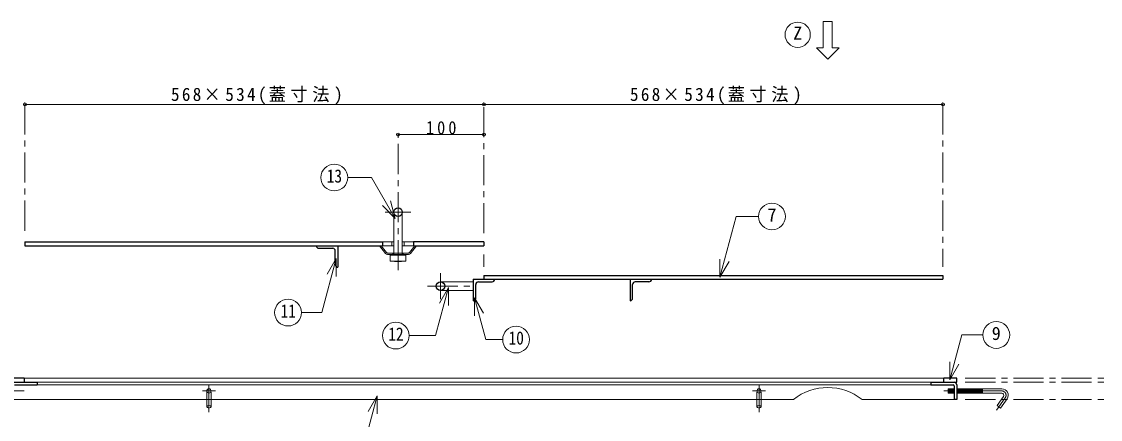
# Model space of a CAD drawing. Units: millimetres at full size, sheet at 1:7; details may follow other scales. Extents: x -1472 to 1363, y -987 to 980.
# Drawn here: x -839 to 416, y -304 to 160 of the extents above; entities that cross this region are included whole.
import ezdxf
from ezdxf.enums import TextEntityAlignment as Align

# ---------------------------------------------------------------- set-up
doc = ezdxf.new("R2010")
doc.units = ezdxf.units.MM
doc.header["$LTSCALE"] = 7
doc.header["$PDMODE"] = 32
doc.header["$PDSIZE"] = 3.5
doc.linetypes.add('CHAIN1', pattern=[8, 5, -1, 1, -1])
doc.linetypes.add('DASHED1', pattern=[1.8, 1.2, -0.6])
doc.layers.add('0-0____1', color=4, linetype='Continuous', lineweight=9)
doc.styles.add('ＭＳ ゴシック', font='')
doc.styles.get('ＭＳ ゴシック').set_extended_font_data('MS Gothic')

msp = doc.modelspace()

# ---------------------------------------------------------------- linework, layer by layer
at = {"layer": '0-0____1'}
for p, q in [((93.249, 159.62), (103.749, 159.62)), ((93.249, 128.995), (93.249, 159.62)), ((103.749, 159.62), (103.749, 128.995)), ((85.374, 128.995), (93.249, 128.995)), ((-401.501, 28.12), (-301.501, 28.12)), ((-406.501, -96.88), (-408.501, -96.88)), ((-394.501, -96.88), (-396.501, -96.88)), ((-408.501, -101.38), (-406.501, -101.38)), ((-396.501, -101.38), (-394.501, -101.38)), ((238.397, -267.88), (238.806, -272.88)), ((239.401, -267.88), (239.809, -272.88)), ((240.404, -267.88), (240.812, -272.88)), ((241.407, -267.88), (241.816, -272.88)), ((242.411, -267.88), (242.819, -272.88)), ((243.414, -267.88), (243.822, -272.88)), ((244.417, -267.88), (244.826, -272.88)), ((245.421, -267.88), (245.499, -268.835)), ((248.499, -268.713), (248.839, -272.88)), ((249.434, -267.88), (249.842, -272.88)), ((250.437, -267.88), (250.846, -272.88)), ((251.441, -267.88), (251.849, -272.88)), ((252.444, -267.88), (252.852, -272.88)), ((253.447, -267.88), (253.856, -272.88)), ((254.451, -267.88), (254.859, -272.88)), ((255.454, -267.88), (255.862, -272.88)), ((256.457, -267.88), (256.866, -272.88)), ((257.461, -267.88), (257.869, -272.88)), ((258.464, -267.88), (258.872, -272.88)), ((259.467, -267.88), (259.876, -272.88)), ((260.471, -267.88), (260.879, -272.88)), ((261.474, -267.88), (261.882, -272.88)), ((262.477, -267.88), (262.886, -272.88)), ((263.481, -267.88), (263.889, -272.88)), ((264.484, -267.88), (264.892, -272.88)), ((265.487, -267.88), (265.896, -272.88)), ((266.491, -267.88), (266.899, -272.88)), ((267.494, -267.88), (267.902, -272.88)), ((268.497, -267.88), (268.906, -272.88)), ((269.501, -267.88), (269.909, -272.88)), ((270.504, -267.88), (270.912, -272.88)), ((271.507, -267.88), (271.916, -272.88)), ((272.511, -267.88), (272.919, -272.88)), ((273.514, -267.88), (273.922, -272.88)), ((274.517, -267.88), (274.926, -272.88)), ((275.521, -267.88), (275.929, -272.88)), ((276.524, -267.88), (276.932, -272.88)), ((277.527, -267.88), (277.936, -272.88)), ((278.397, -272.88), (278.397, -267.88)), ((58.499, -280.38), (-848.501, -280.38)), ((-624.001, -280.38), (-624.001, -288.878)), ((-619.001, -280.38), (-619.001, -288.878)), ((15.999, -280.38), (15.999, -288.878)), ((20.999, -280.38), (20.999, -288.878)), ((245.499, -280.38), (138.499, -280.38))]:
    msp.add_line(p, q, dxfattribs=at)
at = {"layer": '0-0____1', "linetype": 'CHAIN1'}
for p, q in [((-835.501, 63.12), (-835.501, -86.88)), ((-301.501, -86.88), (-301.501, 63.12)), ((232.499, 63.12), (232.499, -125.88)), ((-401.501, -129.88), (-401.501, 28.12)), ((-416.501, -62.38), (-386.501, -62.38)), ((-301.501, -111.38), (-301.501, -125.88)), ((-352.001, -163.38), (-352.001, -133.38)), ((-367.001, -148.38), (-314.001, -148.38)), ((-621.501, -262.88), (-621.501, -295.312)), ((18.499, -262.88), (18.499, -295.312)), ((258.499, -255.38), (438.499, -255.38)), ((258.499, -260.38), (438.499, -260.38)), ((-903.896, -270.38), (-836.4, -270.38)), ((-614.001, -270.38), (-629.001, -270.38)), ((10.999, -270.38), (25.999, -270.38)), ((300.894, -270.38), (233.397, -270.38)), ((258.499, -280.38), (438.499, -280.38)), ((304.989, -278.248), (294.679, -292.973))]:
    msp.add_line(p, q, dxfattribs=at)
at = {"layer": '0-0____1', "color": 7, "lineweight": 18}
for p, q in [((-404.874, -69.531), (-410.309, -49.247)), ((-404.874, -69.531), (-419.723, -54.682)), ((-406.501, -62.38), (-406.501, -109.88)), ((-396.501, -62.38), (-396.501, -109.88)), ((-26.9, -138.069), (-7.941, -67.315)), ((17.98, -67.315), (-7.941, -67.315)), ((-408.501, -96.88), (-419.501, -96.88)), ((-408.501, -96.88), (-408.501, -101.38)), ((-415.902, -110.254), (-423.001, -101.38)), ((-414.731, -109.317), (-421.08, -101.38)), ((-419.501, -101.38), (-408.501, -101.38)), ((-389.443, -109.88), (-413.559, -109.88)), ((-413.559, -111.38), (-389.443, -111.38)), ((-410.501, -112.38), (-392.501, -112.38)), ((-410.501, -119.38), (-410.501, -112.38)), ((-406.501, -111.38), (-406.501, -111.98)), ((-405.501, -111.88), (-397.501, -111.88)), ((-397.501, -111.88), (-401.501, -112.38)), ((-401.501, -112.38), (-401.501, -119.38)), ((-392.501, -112.38), (-397.501, -111.88)), ((-396.501, -111.38), (-396.501, -111.98)), ((-392.501, -119.38), (-392.501, -112.38)), ((-388.272, -109.317), (-381.922, -101.38)), ((-387.101, -110.254), (-380.001, -101.38)), ((-473.322, -116.243), (-483.822, -134.429)), ((-473.322, -116.243), (-473.322, -137.243)), ((-410.501, -119.38), (-392.501, -119.38)), ((-410.501, -119.38), (-405.501, -119.88)), ((-405.501, -119.88), (-401.501, -119.38)), ((-401.501, -119.38), (-397.501, -119.88)), ((-26.9, -138.069), (-26.9, -117.069)), ((-26.9, -138.069), (-16.4, -119.883)), ((-342.881, -150.105), (-353.381, -168.292)), ((-352.001, -143.38), (-314.001, -143.38)), ((-342.881, -150.105), (-342.881, -171.105)), ((-352.001, -153.38), (-314.001, -153.38)), ((-312.425, -161.829), (-301.925, -180.015)), ((-312.425, -161.829), (-312.425, -182.829)), ((-312.425, -161.829), (-299.361, -210.586)), ((-279.727, -210.586), (-299.361, -210.586)), ((240.64, -257.375), (254.616, -205.216)), ((278.93, -205.216), (254.616, -205.216)), ((240.64, -257.375), (240.64, -236.375)), ((240.64, -257.375), (251.14, -239.188)), ((233.499, -255.38), (-836.501, -255.38)), ((-821.501, -260.38), (218.499, -260.38)), ((-821.501, -263.38), (218.499, -263.38)), ((-425.828, -276.129), (-436.328, -294.316)), ((-425.828, -276.129), (-425.828, -297.129)), ((238.397, -272.88), (238.397, -267.88)), ((245.499, -267.88), (238.397, -267.88)), ((245.499, -272.88), (238.397, -272.88)), ((300.894, -267.88), (248.499, -267.88)), ((300.894, -272.88), (248.499, -272.88)), ((307.037, -279.682), (299.594, -290.312))]:
    msp.add_line(p, q, dxfattribs=at)
at = {"layer": '0-0____1', "color": 5, "lineweight": 25}
for p, q in [((-835.501, -96.88), (-419.501, -96.88)), ((-419.501, -96.88), (-419.501, -101.38)), ((-383.501, -96.88), (-383.501, -101.38)), ((-301.501, -96.88), (-383.501, -96.88)), ((-301.501, -96.88), (-301.501, -101.38)), ((-493.501, -104.38), (-477.501, -104.38)), ((-474.501, -123.38), (-474.501, -107.38)), ((-471.501, -101.38), (-471.501, -126.38)), ((-383.501, -101.38), (-301.501, -101.38)), ((-301.501, -135.88), (232.499, -135.88)), ((-301.501, -135.88), (-301.501, -140.38)), ((232.499, -135.88), (232.499, -140.38)), ((-314.001, -140.38), (232.499, -140.38)), ((-314.001, -140.38), (-314.001, -165.38)), ((-311.001, -162.38), (-311.001, -146.38)), ((-308.001, -143.38), (-292.001, -143.38)), ((-131.501, -140.38), (-131.501, -165.38)), ((-128.501, -162.38), (-128.501, -146.38)), ((-109.501, -143.38), (-125.501, -143.38)), ((-836.501, -255.38), (-851.501, -255.38)), ((-851.501, -260.38), (-821.501, -260.38)), ((-847.501, -263.38), (-821.501, -263.38)), ((-836.501, -255.38), (-836.501, -260.38)), ((-821.501, -260.38), (-821.501, -263.38)), ((218.499, -260.38), (248.499, -260.38)), ((218.499, -260.38), (218.499, -263.38)), ((218.499, -263.38), (244.499, -263.38)), ((248.499, -255.38), (233.499, -255.38)), ((233.499, -260.38), (233.499, -255.38)), ((248.499, -260.38), (248.499, -255.38)), ((248.499, -263.38), (248.499, -280.38)), ((245.499, -264.38), (245.499, -280.38)), ((248.499, -280.38), (245.499, -280.38))]:
    msp.add_line(p, q, dxfattribs=at)
at = {"layer": '0-0____1', "linetype": 'DASHED1'}
for p, q in [((-407.501, -109.88), (-407.501, -111.38)), ((-406.501, -109.88), (-406.501, -111.38)), ((-396.501, -109.88), (-396.501, -111.38)), ((-395.501, -109.88), (-395.501, -111.38)), ((-624.001, -280.38), (-624.001, -270.38)), ((-619.001, -280.38), (-619.001, -270.38)), ((15.999, -280.38), (15.999, -270.38)), ((20.999, -280.38), (20.999, -270.38))]:
    msp.add_line(p, q, dxfattribs=at)
at = {"layer": '0-0____1'}
for points in [[(85.374, 128.995), (98.499, 115.87), (111.624, 128.995), (103.749, 128.995)], [(-835.501, 63.12), (-301.501, 63.12), (232.499, 63.12)]]:
    msp.add_lwpolyline(points, dxfattribs=at)
at = {"layer": '0-0____1', "color": 7, "lineweight": 18}
for points in [[(-404.874, -69.531), (-432.344, -21.952), (-460.058, -21.952)], [(-383.501, -96.88), (-394.501, -96.88), (-394.501, -101.38), (-383.501, -101.38)], [(-401.501, -112.38), (-405.501, -111.88), (-410.501, -112.38)], [(-473.322, -116.243), (-490.187, -179.183), (-513.81, -179.183)], [(-405.501, -119.88), (-397.501, -119.88), (-392.501, -119.38)], [(-342.881, -150.105), (-357.847, -205.961), (-388.453, -205.961)], [(-425.828, -276.129), (-439.095, -325.64), (-468.686, -325.64)], [(302.942, -276.814), (295.499, -287.444), (299.594, -290.312)]]:
    msp.add_lwpolyline(points, dxfattribs=at)
at = {"layer": '0-0____1', "color": 5, "lineweight": 25}
msp.add_lwpolyline([(-835.501, -96.88), (-835.501, -101.38), (-419.501, -101.38)], dxfattribs=at)
at = {"layer": '0-0____1', "color": 7, "lineweight": 18}
for centre, radius in [((63.499, 144.307), 14.7), ((-475.658, -21.952), 15.6), ((33.58, -67.315), 15.6), ((-529.41, -179.183), 15.6), ((-404.053, -205.961), 15.6), ((-264.127, -210.586), 15.6), ((294.53, -205.216), 15.6)]:
    msp.add_circle(centre, radius, dxfattribs=at)
at = {"layer": '0-0____1', "color": 5, "lineweight": 25}
for centre in [(-401.501, -62.38), (-352.001, -148.38)]:
    msp.add_circle(centre, 5, dxfattribs=at)
at = {"layer": '0-0____1'}
for centre in [(-621.501, -270.38), (18.499, -270.38)]:
    msp.add_circle(centre, 2.5, dxfattribs=at)
at = {"layer": '0-0____1', "color": 5, "lineweight": 25}
for centre, radius, start, end in [((-493.501, -101.38), 3, 180, 270), ((-477.501, -107.38), 3, 0, 90), ((-471.501, -123.38), 3, 180, 270), ((-308.001, -146.38), 3, 90, 180), ((-292.001, -140.38), 3, 270, 0), ((-125.501, -146.38), 3, 90, 180), ((-109.501, -140.38), 3, 270, 0), ((-314.001, -162.38), 3, 270, 0), ((-131.501, -162.38), 3, 270, 0), ((244.499, -264.38), 1, 0, 90), ((245.499, -263.38), 3, 0, 90)]:
    msp.add_arc(centre, radius, start, end, dxfattribs=at)
at = {"layer": '0-0____1', "color": 7, "lineweight": 18}
for centre, radius, start, end in [((-413.559, -108.38), 3, 218.65981, 270), ((-413.559, -108.38), 1.5, 218.65981, 270), ((-389.443, -108.38), 1.5, 270, 321.34019), ((-389.443, -108.38), 3, 270, 321.34019), ((300.894, -275.38), 7.5, 325, 90), ((300.894, -275.38), 2.5, 325, 90)]:
    msp.add_arc(centre, radius, start, end, dxfattribs=at)
at = {"layer": '0-0____1'}
msp.add_arc((98.499, -330.523), 64.143, 51.41991, 128.58009, dxfattribs=at)
at = {"layer": '0-0____1', "linetype": 'CHAIN1'}
msp.add_arc((300.894, -275.38), 5, 325, 90, dxfattribs=at)
at = {"layer": '0-0____1'}
for centre in [(-621.501, -288.868), (18.499, -288.868)]:
    msp.add_ellipse(centre, major_axis=(2.5, 0), ratio=0.57, dxfattribs=at)
for p in [(-835.501, 63.12), (-301.501, 63.12), (232.499, 63.12), (-401.501, 28.12), (-301.501, 28.12)]:
    msp.add_point(p, dxfattribs=at)

# ---------------------------------------------------------------- texts
at = {"layer": '0-0____1', "color": 7, "style": 'ＭＳ ゴシック'}
for s, p in [('Z', (58.249, 133.807)), ('7', (28.33, -77.815)), ('9', (289.28, -215.716))]:
    msp.add_text(s, height=15.4, dxfattribs=at).set_placement(p, align=Align.BOTTOM_LEFT)
at = {"layer": '0-0____1', "color": 7, "style": 'ＭＳ ゴシック', "width": 0.85}
for s, p in [('13', (-484.408, -32.452)), ('11', (-538.16, -189.683)), ('12', (-412.803, -216.461)), ('10', (-272.877, -221.086))]:
    msp.add_text(s, height=15.4, dxfattribs=at).set_placement(p, align=Align.BOTTOM_LEFT)
at = {"layer": '0-0____1', "color": 7, "char_height": 15.4, "attachment_point": 7, "style": 'ＭＳ ゴシック'}
for s, insert in [('\\T1.27;\\W0.95;568×534(蓋寸法)', (-665.626, 63.12)), ('\\T1.27;\\W0.95;568×534(蓋寸法)', (-131.626, 63.12)), ('\\T1.38;\\W0.9;100', (-369.001, 28.12))]:
    msp.add_mtext(s, dxfattribs=dict(at, insert=insert))

doc.saveas('drawing.dxf')
